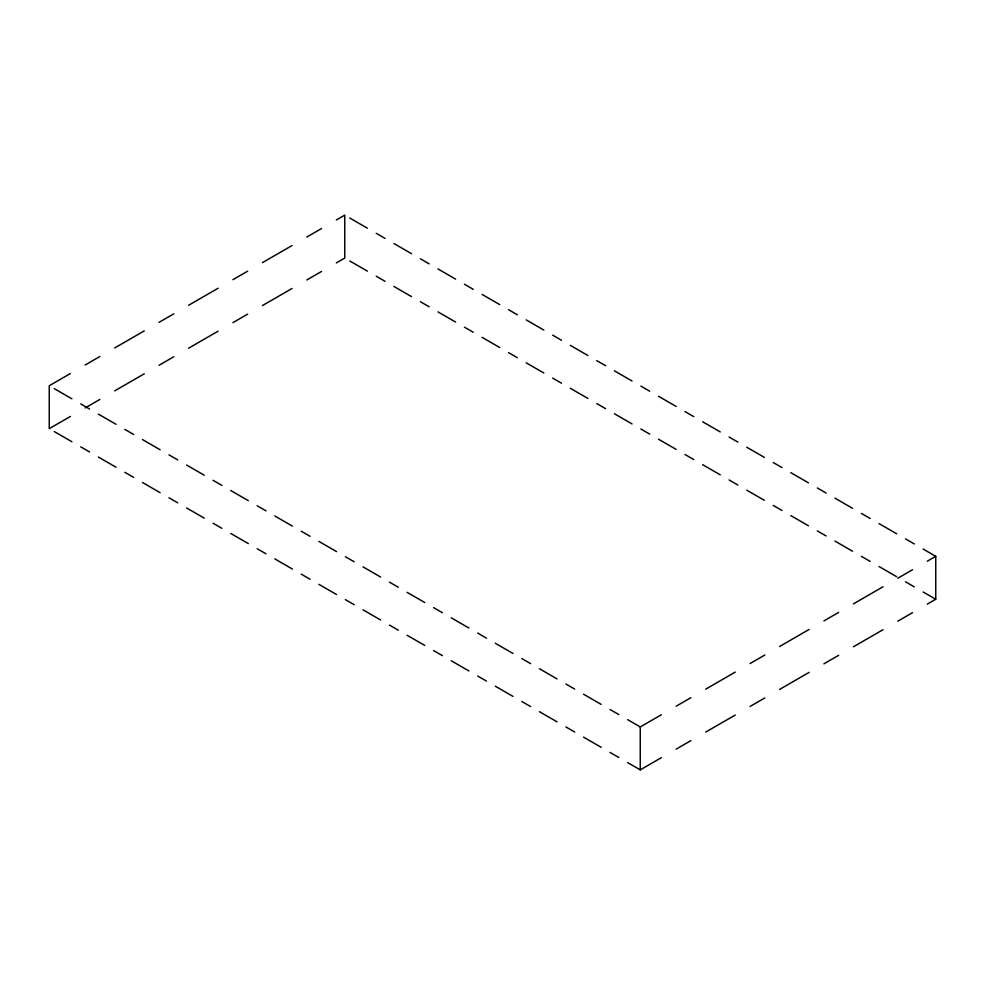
<?xml version="1.0" encoding="UTF-8"?>
<svg xmlns="http://www.w3.org/2000/svg" width="985" height="985" viewBox="0 0 985 985"><rect width="100%" height="100%" fill="white"/><g stroke="black" fill="none" stroke-linecap="round" stroke-linejoin="round"><path stroke-width="1.48" d="M70.378 373.537L49.25 385.738L49.25 428.66L70.378 416.47M85.153 365.004L99.928 356.471M114.703 347.951L144.253 330.886M159.028 322.354L173.803 313.821M188.578 305.301L218.128 288.236M232.903 279.703L247.678 271.171M262.453 262.638L292.003 245.585M306.778 237.053L321.553 228.52M336.328 219.987L344.75 215.124L344.75 258.058L336.328 262.921M85.153 407.938L99.928 399.405M114.703 390.873L144.253 373.808M159.028 365.287L173.803 356.755M188.578 348.222L218.128 331.157M232.903 322.637L247.678 314.104M262.453 305.572L292.003 288.506M306.778 279.986L321.553 271.454M627.642 719.666L640.25 726.942L661.378 714.753M676.153 706.22L690.928 697.688M705.703 689.155L735.253 672.102M750.028 663.57L764.803 655.037M779.578 646.505L809.128 629.44M823.903 620.919L838.678 612.387M853.453 603.854L883.003 586.789M897.778 578.269L912.553 569.736M927.328 561.204L935.75 556.34L935.75 599.262L927.328 604.125M627.642 762.587L640.25 769.876L661.378 757.674M676.153 749.142L690.928 740.609M705.703 732.089L735.253 715.024M750.028 706.491L764.803 697.959M779.578 689.438L809.128 672.373M823.903 663.841L838.678 655.308M853.453 646.776L883.003 629.723M897.778 621.19L912.553 612.658M349.786 218.03L367.417 228.212M376.245 233.31L385.061 238.407M393.889 243.492L411.521 253.687M420.349 258.772L429.164 263.869M437.993 268.954L455.636 279.149M464.452 284.234L473.268 289.331M482.096 294.429L499.74 304.611M508.555 309.696L517.371 314.794M526.199 319.891L543.843 330.073M552.659 335.159L561.487 340.256M570.303 345.353L587.946 355.536M596.762 360.633L605.59 365.718M614.406 370.816L632.05 380.998M640.866 386.095L649.694 391.18M658.509 396.278L676.153 406.46M684.969 411.558L693.797 416.643M702.613 421.74L720.257 431.923M729.072 437.02L737.9 442.105M746.716 447.202L764.36 457.385M773.188 462.482L782.004 467.579M790.82 472.665L808.463 482.847M817.291 487.944L826.107 493.042M834.923 498.127L852.567 508.322M861.395 513.407L870.211 518.504M879.039 523.589L896.67 533.784M905.498 538.869L914.314 543.966M923.142 549.064L935.75 556.34M349.786 260.963L367.417 271.146M376.245 276.243L385.061 281.328M393.889 286.426L411.521 296.608M420.349 301.705L429.164 306.791M437.993 311.888L455.636 322.07M464.452 327.168L473.268 332.253M482.096 337.35L499.74 347.533M508.555 352.63L517.371 357.715M526.199 362.812L543.843 372.995M552.659 378.092L561.487 383.19M570.303 388.275L587.946 398.457M596.762 403.554L605.59 408.652M614.406 413.737L632.05 423.932M640.866 429.017L649.694 434.114M658.509 439.199L676.153 449.394M684.969 454.479L693.797 459.576M702.613 464.661L720.257 474.856M729.072 479.941L737.9 485.039M746.716 490.136L764.36 500.318M773.188 505.404L782.004 510.501M790.82 515.598L808.463 525.781M817.291 530.878L826.107 535.963M834.923 541.06L852.567 551.243M861.395 556.34L870.211 561.425M879.039 566.523L896.67 576.705M905.498 581.803L914.314 586.888M923.142 591.985L935.75 599.262M54.286 388.632L71.917 398.827M80.745 403.912L89.561 409.009M98.389 414.106L116.021 424.289M124.849 429.374L133.665 434.471M142.493 439.569L160.136 449.751M168.952 454.848L177.768 459.933M186.596 465.031L204.24 475.213M213.055 480.311L221.871 485.396M230.699 490.493L248.343 500.675M257.159 505.773L265.987 510.858M274.803 515.955L292.447 526.138M301.262 531.235L310.09 536.32M318.906 541.418L336.55 551.6M345.366 556.697L354.194 561.795M363.009 566.88L380.653 577.062M389.469 582.16L398.297 587.257M407.113 592.342L424.757 602.537M433.572 607.622L442.4 612.719M451.216 617.804L468.86 627.999M477.688 633.084L486.504 638.182M495.32 643.267L512.963 653.461M521.791 658.546L530.607 663.644M539.423 668.741L557.067 678.924M565.895 684.009L574.711 689.106M583.539 694.203L601.17 704.386M609.998 709.483L618.814 714.568M54.286 431.565L71.917 441.748M80.745 446.845L89.561 451.93M98.389 457.028L116.021 467.21M124.849 472.308L133.665 477.405M142.493 482.49L160.136 492.672M168.952 497.77L177.768 502.867M186.596 507.952L204.24 518.135M213.055 523.232L221.871 528.329M230.699 533.414L248.343 543.609M257.159 548.694L265.987 553.792M274.803 558.877L292.447 569.071M301.262 574.156L310.09 579.254M318.906 584.351L336.55 594.534M345.366 599.619L354.194 604.716M363.009 609.813L380.653 619.996M389.469 625.093L398.297 630.178M407.113 635.276L424.757 645.458M433.572 650.556L442.4 655.641M451.216 660.738L468.86 670.92M477.688 676.018L486.504 681.103M495.32 686.2L512.963 696.383M521.791 701.48L530.607 706.565M539.423 711.663L557.067 721.845M565.895 726.942L574.711 732.04M583.539 737.125L601.17 747.307M609.998 752.405L618.814 757.502M640.25 726.942L640.25 769.876"/></g></svg>
